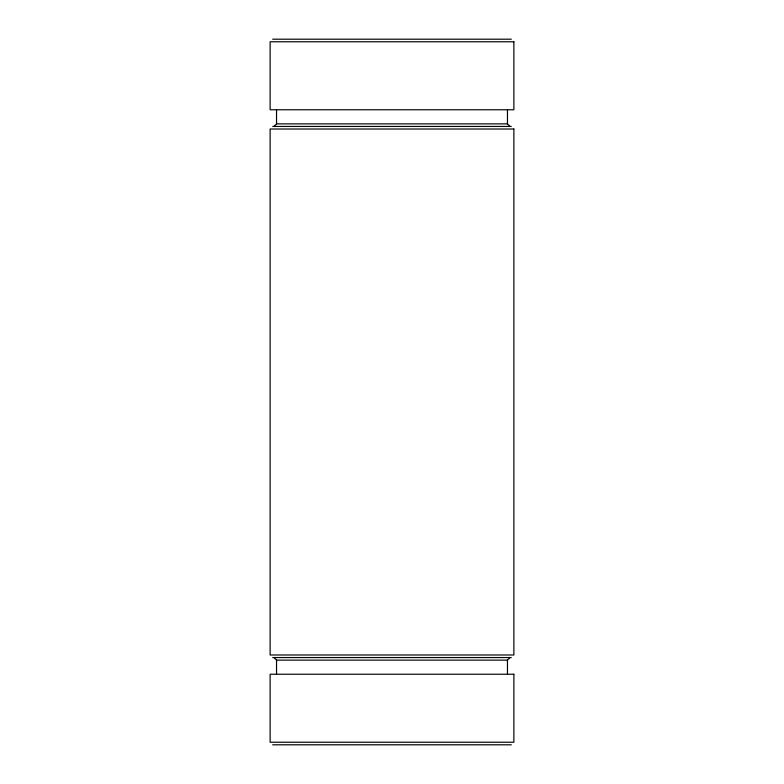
<?xml version="1.0" encoding="UTF-8"?>
<svg xmlns="http://www.w3.org/2000/svg" width="784" height="784" viewBox="0 0 784 784"><rect width="100%" height="100%" fill="white"/><g stroke="black" fill="none" stroke-linecap="round" stroke-linejoin="round"><path stroke-width="1.18" d="M273.979 126.44L276.536 123.872L276.536 109.76M507.464 674.24L507.464 660.128L510.021 657.56M272.685 39.2L511.315 39.2M276.536 123.872L507.464 123.872L510.021 126.44M272.685 126.44L511.315 126.44M272.685 657.56L511.315 657.56M273.979 657.56L276.536 660.128L507.464 660.128M272.685 744.8L511.315 744.8M507.464 109.76L507.464 123.872M276.536 660.128L276.536 674.24M513.873 41.768L270.127 41.768L270.127 109.76L513.873 109.76L513.873 41.768M513.873 129.007L270.127 129.007L270.127 654.993L513.873 654.993L513.873 129.007M513.873 674.24L270.127 674.24L270.127 742.232L513.873 742.232L513.873 674.24"/></g></svg>
